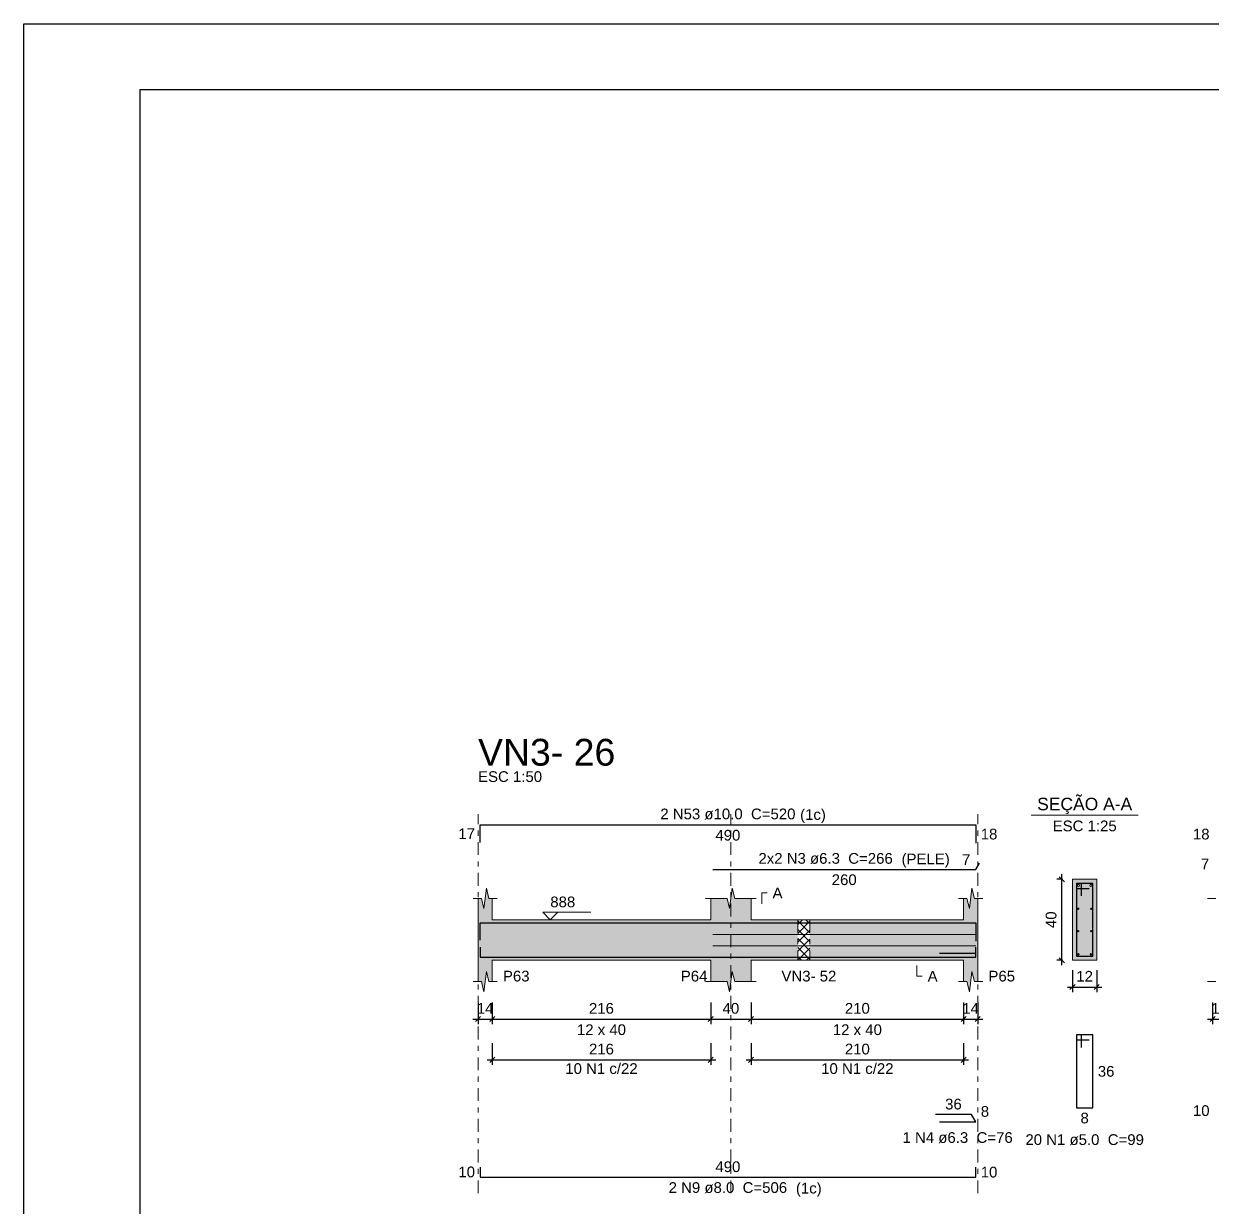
# Model space of a CAD drawing. Header units: millimetres. Extents: x -8 to 605, y -494 to 220.
# Drawn here: x 348.34 to 371.84, y -433.37 to -409.98 of the extents above; entities that cross this region are included whole.
import ezdxf

# ---------------------------------------------------------------- set-up
doc = ezdxf.new("R2010")
doc.units = ezdxf.units.MM
doc.header["$MEASUREMENT"] = 0
doc.linetypes.add('DASHDOT', pattern=[2.54, 1.27, -0.635, 0, -0.635])
doc.linetypes.add('NULL', pattern=[0])
for name, color, linetype, lineweight in [('Descrição da armadura', 7, 'Continuous', 0), ('DT-Arm complementar', 5, 'Continuous', 5), ('DT-Barras na forma', 7, 'Continuous', 30), ('DT-Barras no corte', 5, 'Continuous', 5), ('DT-Barras rebatidas', 7, 'Continuous', 30), ('DT-Cotas', 7, 'Continuous', 5), ('DT-Forma', 5, 'Continuous', 5), ('DT-Hachura forma vigas', 252, 'Continuous', 5), ('DT-Hachura intersecção vigas', 9, 'Continuous', 5), ('DT-Hachura seção vigas', 252, 'Continuous', 5), ('DT-Pontilhado', 9, 'DASHDOT', 5), ('DT-Textos', 7, 'Continuous', 5), ('DT-Título', 5, 'Continuous', 20), ('Textos armaduras', 7, 'Continuous', 0)]:
    doc.layers.add(name, color=color, linetype=linetype, lineweight=lineweight)
doc.styles.add('Arial', font='arial.ttf')
doc.dimstyles.new('UM_25.000000', dxfattribs={"dimtxt": 0.18, "dimasz": 0.1, "dimexe": 0.1, "dimexo": 0.2, "dimgap": 0, "dimtad": 1, "dimtih": 1, "dimtoh": 1, "dimdec": 1, "dimlfac": 25, "dimzin": 0, "dimdsep": 46, "dimtxsty": 'Standard', "dimcen": 0.09, "dimdle": 0.1, "dimadec": 1, "dimazin": 2, "dimtfac": 1, "dimtdec": 4, "dimtofl": 0, "dimtmove": 0, "dimatfit": 3, "dimfxl": 1, "dimtolj": 1, "dimarcsym": 0})
doc.dimstyles.new('UM_50.000000', dxfattribs={"dimtxt": 0.18, "dimasz": 0.1, "dimexe": 0.1, "dimexo": 0.2, "dimgap": 0, "dimtad": 1, "dimtih": 1, "dimtoh": 1, "dimdec": 1, "dimlfac": 50, "dimzin": 0, "dimdsep": 46, "dimtxsty": 'Standard', "dimcen": 0.09, "dimdle": 0.1, "dimadec": 1, "dimazin": 2, "dimtfac": 1, "dimtdec": 4, "dimtofl": 0, "dimtmove": 0, "dimatfit": 3, "dimfxl": 1, "dimtolj": 1, "dimarcsym": 0})

# ---------------------------------------------------------------- blocks, each defined once
blk = doc.blocks.new('_Oblique')
at = {"color": 0, "linetype": 'ByBlock', "lineweight": -2}
blk.add_line((-0.5, -0.5), (0.5, 0.5), dxfattribs=at)
blk = doc.blocks.new('*D4816')
at = {"layer": 'Defpoints', "color": 0, "transparency": 16777216}
for p in [(357.326, -429.126), (357.606, -429.126), (357.606, -429.655)]:
    blk.add_point(p, dxfattribs=at)
at = {"layer": 'DT-Cotas', "color": 0, "lineweight": -2, "transparency": 16777216}
for p, q in [((357.326, -429.326), (357.326, -429.755)), ((357.606, -429.326), (357.606, -429.755)), ((357.226, -429.655), (357.706, -429.655))]:
    blk.add_line(p, q, dxfattribs=at)
at = {"layer": 'DT-Cotas', "color": 0, "lineweight": -2, "transparency": 16777216, "xscale": 0.1, "yscale": 0.1, "zscale": 0.1, "rotation": 180}
blk.add_blockref('_Oblique', (357.326, -429.655), dxfattribs=at)
at = {"layer": 'DT-Cotas', "color": 0, "lineweight": -2, "transparency": 16777216, "xscale": 0.1, "yscale": 0.1, "zscale": 0.1}
blk.add_blockref('_Oblique', (357.606, -429.655), dxfattribs=at)
at = {"layer": 'DT-Cotas', "color": 7, "transparency": 16777216, "insert": (357.466, -429.443), "char_height": 0.2118, "attachment_point": 5, "rotation": 0.0057, "style": 'Arial'}
blk.add_mtext('\\A1;14', dxfattribs=at)
blk = doc.blocks.new('*D4817')
at = {"layer": 'Defpoints', "color": 0, "transparency": 16777216}
for p in [(357.606, -429.126), (361.926, -429.126), (361.926, -429.655)]:
    blk.add_point(p, dxfattribs=at)
at = {"layer": 'DT-Cotas', "color": 0, "lineweight": -2, "transparency": 16777216}
for p, q in [((357.606, -429.326), (357.606, -429.755)), ((361.926, -429.326), (361.926, -429.755)), ((357.506, -429.655), (362.026, -429.655))]:
    blk.add_line(p, q, dxfattribs=at)
at = {"layer": 'DT-Cotas', "color": 0, "lineweight": -2, "transparency": 16777216, "xscale": 0.1, "yscale": 0.1, "zscale": 0.1, "rotation": 180}
blk.add_blockref('_Oblique', (357.606, -429.655), dxfattribs=at)
at = {"layer": 'DT-Cotas', "color": 0, "lineweight": -2, "transparency": 16777216, "xscale": 0.1, "yscale": 0.1, "zscale": 0.1}
blk.add_blockref('_Oblique', (361.926, -429.655), dxfattribs=at)
at = {"layer": 'DT-Cotas', "color": 7, "transparency": 16777216, "insert": (359.766, -429.443), "char_height": 0.2118, "attachment_point": 5, "rotation": 0.0057, "style": 'Arial'}
blk.add_mtext('\\A1;216', dxfattribs=at)
blk = doc.blocks.new('*D4818')
at = {"layer": 'Defpoints', "color": 0, "transparency": 16777216}
for p in [(361.926, -429.126), (362.726, -429.126), (362.726, -429.655)]:
    blk.add_point(p, dxfattribs=at)
at = {"layer": 'DT-Cotas', "color": 0, "lineweight": -2, "transparency": 16777216}
for p, q in [((361.926, -429.326), (361.926, -429.755)), ((362.726, -429.326), (362.726, -429.755)), ((361.826, -429.655), (362.826, -429.655))]:
    blk.add_line(p, q, dxfattribs=at)
at = {"layer": 'DT-Cotas', "color": 0, "lineweight": -2, "transparency": 16777216, "xscale": 0.1, "yscale": 0.1, "zscale": 0.1, "rotation": 180}
blk.add_blockref('_Oblique', (361.926, -429.655), dxfattribs=at)
at = {"layer": 'DT-Cotas', "color": 0, "lineweight": -2, "transparency": 16777216, "xscale": 0.1, "yscale": 0.1, "zscale": 0.1}
blk.add_blockref('_Oblique', (362.726, -429.655), dxfattribs=at)
at = {"layer": 'DT-Cotas', "color": 7, "transparency": 16777216, "insert": (362.326, -429.443), "char_height": 0.2118, "attachment_point": 5, "rotation": 0.0057, "style": 'Arial'}
blk.add_mtext('\\A1;40', dxfattribs=at)
blk = doc.blocks.new('*D4819')
at = {"layer": 'Defpoints', "color": 0, "transparency": 16777216}
for p in [(362.726, -429.126), (366.926, -429.126), (366.926, -429.655)]:
    blk.add_point(p, dxfattribs=at)
at = {"layer": 'DT-Cotas', "color": 0, "lineweight": -2, "transparency": 16777216}
for p, q in [((362.726, -429.326), (362.726, -429.755)), ((366.926, -429.326), (366.926, -429.755)), ((362.626, -429.655), (367.026, -429.655))]:
    blk.add_line(p, q, dxfattribs=at)
at = {"layer": 'DT-Cotas', "color": 0, "lineweight": -2, "transparency": 16777216, "xscale": 0.1, "yscale": 0.1, "zscale": 0.1, "rotation": 180}
blk.add_blockref('_Oblique', (362.726, -429.655), dxfattribs=at)
at = {"layer": 'DT-Cotas', "color": 0, "lineweight": -2, "transparency": 16777216, "xscale": 0.1, "yscale": 0.1, "zscale": 0.1}
blk.add_blockref('_Oblique', (366.926, -429.655), dxfattribs=at)
at = {"layer": 'DT-Cotas', "color": 7, "transparency": 16777216, "insert": (364.826, -429.443), "char_height": 0.2118, "attachment_point": 5, "rotation": 0.0057, "style": 'Arial'}
blk.add_mtext('\\A1;210', dxfattribs=at)
blk = doc.blocks.new('*D4820')
at = {"layer": 'Defpoints', "color": 0, "transparency": 16777216}
for p in [(366.926, -429.126), (367.206, -429.126), (367.206, -429.655)]:
    blk.add_point(p, dxfattribs=at)
at = {"layer": 'DT-Cotas', "color": 0, "lineweight": -2, "transparency": 16777216}
for p, q in [((366.926, -429.326), (366.926, -429.755)), ((367.206, -429.326), (367.206, -429.755)), ((366.826, -429.655), (367.306, -429.655))]:
    blk.add_line(p, q, dxfattribs=at)
at = {"layer": 'DT-Cotas', "color": 0, "lineweight": -2, "transparency": 16777216, "xscale": 0.1, "yscale": 0.1, "zscale": 0.1, "rotation": 180}
blk.add_blockref('_Oblique', (366.926, -429.655), dxfattribs=at)
at = {"layer": 'DT-Cotas', "color": 0, "lineweight": -2, "transparency": 16777216, "xscale": 0.1, "yscale": 0.1, "zscale": 0.1}
blk.add_blockref('_Oblique', (367.206, -429.655), dxfattribs=at)
at = {"layer": 'DT-Cotas', "color": 7, "transparency": 16777216, "insert": (367.066, -429.443), "char_height": 0.2118, "attachment_point": 5, "rotation": 0.0057, "style": 'Arial'}
blk.add_mtext('\\A1;14', dxfattribs=at)
blk = doc.blocks.new('*D4821')
at = {"layer": 'Defpoints', "color": 0, "transparency": 16777216}
for p in [(368.87, -426.89), (369.081, -426.89), (369.081, -428.49)]:
    blk.add_point(p, dxfattribs=at)
at = {"layer": 'DT-Cotas', "color": 0, "lineweight": -2, "transparency": 16777216}
for p, q in [((368.881, -426.89), (368.77, -426.89)), ((368.87, -428.59), (368.87, -426.79)), ((368.881, -428.49), (368.77, -428.49))]:
    blk.add_line(p, q, dxfattribs=at)
at = {"layer": 'DT-Cotas', "color": 0, "lineweight": -2, "transparency": 16777216, "xscale": 0.1, "yscale": 0.1, "zscale": 0.1}
for p, rotation in [((368.87, -426.89), 90), ((368.87, -428.49), 270)]:
    blk.add_blockref('_Oblique', p, dxfattribs=dict(at, rotation=rotation))
at = {"layer": 'DT-Cotas', "color": 7, "transparency": 16777216, "insert": (368.658, -427.69), "char_height": 0.2118, "attachment_point": 5, "rotation": 90, "style": 'Arial'}
blk.add_mtext('\\A1;40', dxfattribs=at)
blk = doc.blocks.new('*D4822')
at = {"layer": 'Defpoints', "color": 0, "transparency": 16777216}
for p in [(369.081, -428.49), (369.561, -428.49), (369.561, -429.02)]:
    blk.add_point(p, dxfattribs=at)
at = {"layer": 'DT-Cotas', "color": 0, "lineweight": -2, "transparency": 16777216}
for p, q in [((369.081, -428.69), (369.081, -429.12)), ((369.561, -428.69), (369.561, -429.12)), ((368.981, -429.02), (369.661, -429.02))]:
    blk.add_line(p, q, dxfattribs=at)
at = {"layer": 'DT-Cotas', "color": 0, "lineweight": -2, "transparency": 16777216, "xscale": 0.1, "yscale": 0.1, "zscale": 0.1, "rotation": 180}
blk.add_blockref('_Oblique', (369.081, -429.02), dxfattribs=at)
at = {"layer": 'DT-Cotas', "color": 0, "lineweight": -2, "transparency": 16777216, "xscale": 0.1, "yscale": 0.1, "zscale": 0.1}
blk.add_blockref('_Oblique', (369.561, -429.02), dxfattribs=at)
at = {"layer": 'DT-Cotas', "color": 7, "transparency": 16777216, "insert": (369.321, -428.808), "char_height": 0.2118, "attachment_point": 5, "rotation": 0.0057, "style": 'Arial'}
blk.add_mtext('\\A1;12', dxfattribs=at)
blk = doc.blocks.new('*D4833')
at = {"layer": 'Defpoints', "color": 0, "transparency": 16777216}
for p in [(357.606, -429.931), (361.926, -429.931), (361.926, -430.46)]:
    blk.add_point(p, dxfattribs=at)
at = {"layer": 'DT-Cotas', "color": 0, "lineweight": -2, "transparency": 16777216}
for p, q in [((357.606, -430.131), (357.606, -430.56)), ((361.926, -430.131), (361.926, -430.56)), ((357.506, -430.46), (362.026, -430.46))]:
    blk.add_line(p, q, dxfattribs=at)
at = {"layer": 'DT-Cotas', "color": 0, "lineweight": -2, "transparency": 16777216, "xscale": 0.1, "yscale": 0.1, "zscale": 0.1, "rotation": 180}
blk.add_blockref('_Oblique', (357.606, -430.46), dxfattribs=at)
at = {"layer": 'DT-Cotas', "color": 0, "lineweight": -2, "transparency": 16777216, "xscale": 0.1, "yscale": 0.1, "zscale": 0.1}
blk.add_blockref('_Oblique', (361.926, -430.46), dxfattribs=at)
at = {"layer": 'DT-Cotas', "color": 7, "transparency": 16777216, "insert": (359.766, -430.248), "char_height": 0.2118, "attachment_point": 5, "rotation": 0.0057, "style": 'Arial'}
blk.add_mtext('\\A1;216', dxfattribs=at)
blk = doc.blocks.new('*D4834')
at = {"layer": 'Defpoints', "color": 0, "transparency": 16777216}
for p in [(362.726, -429.931), (366.926, -429.931), (366.926, -430.46)]:
    blk.add_point(p, dxfattribs=at)
at = {"layer": 'DT-Cotas', "color": 0, "lineweight": -2, "transparency": 16777216}
for p, q in [((362.726, -430.131), (362.726, -430.56)), ((366.926, -430.131), (366.926, -430.56)), ((362.626, -430.46), (367.026, -430.46))]:
    blk.add_line(p, q, dxfattribs=at)
at = {"layer": 'DT-Cotas', "color": 0, "lineweight": -2, "transparency": 16777216, "xscale": 0.1, "yscale": 0.1, "zscale": 0.1, "rotation": 180}
blk.add_blockref('_Oblique', (362.726, -430.46), dxfattribs=at)
at = {"layer": 'DT-Cotas', "color": 0, "lineweight": -2, "transparency": 16777216, "xscale": 0.1, "yscale": 0.1, "zscale": 0.1}
blk.add_blockref('_Oblique', (366.926, -430.46), dxfattribs=at)
at = {"layer": 'DT-Cotas', "color": 7, "transparency": 16777216, "insert": (364.826, -430.248), "char_height": 0.2118, "attachment_point": 5, "rotation": 0.0057, "style": 'Arial'}
blk.add_mtext('\\A1;210', dxfattribs=at)
blk = doc.blocks.new('*D4835')
at = {"layer": 'Defpoints', "color": 0, "transparency": 16777216}
for p in [(371.851, -429.126), (372.131, -429.126), (372.131, -429.655)]:
    blk.add_point(p, dxfattribs=at)
at = {"layer": 'DT-Cotas', "color": 0, "lineweight": -2, "transparency": 16777216}
for p, q in [((371.851, -429.326), (371.851, -429.755)), ((372.131, -429.326), (372.131, -429.755)), ((371.751, -429.655), (372.231, -429.655))]:
    blk.add_line(p, q, dxfattribs=at)
at = {"layer": 'DT-Cotas', "color": 0, "lineweight": -2, "transparency": 16777216, "xscale": 0.1, "yscale": 0.1, "zscale": 0.1, "rotation": 180}
blk.add_blockref('_Oblique', (371.851, -429.655), dxfattribs=at)
at = {"layer": 'DT-Cotas', "color": 0, "lineweight": -2, "transparency": 16777216, "xscale": 0.1, "yscale": 0.1, "zscale": 0.1}
blk.add_blockref('_Oblique', (372.131, -429.655), dxfattribs=at)
at = {"layer": 'DT-Cotas', "color": 7, "transparency": 16777216, "insert": (371.991, -429.443), "char_height": 0.2118, "attachment_point": 5, "rotation": 0.0057, "style": 'Arial'}
blk.add_mtext('\\A1;14', dxfattribs=at)

msp = doc.modelspace()

# ---------------------------------------------------------------- hatches: boundary and pattern name
at = {"layer": 'DT-Hachura forma vigas', "linetype": 'Continuous'}
for points in [[(362.7264, -428.4903), (363.6464, -428.4903), (363.6464, -427.6903), (362.7264, -427.6903), (362.7264, -427.2667), (362.4014, -427.2667), (362.3514, -427.0667), (362.3014, -427.4667), (362.2514, -427.2667), (361.9264, -427.2667), (361.9264, -427.6903), (357.6064, -427.6903), (357.6064, -427.2667), (357.5414, -427.2667), (357.4914, -427.0667), (357.4414, -427.4667), (357.3914, -427.2667), (357.3264, -427.2667), (357.3264, -427.6903), (357.3264, -428.4903), (357.3264, -428.9139), (357.3914, -428.9139), (357.4414, -429.1139), (357.4914, -428.7139), (357.5414, -428.9139), (357.6064, -428.9139), (357.6064, -428.4903), (361.9264, -428.4903), (361.9264, -428.9139), (362.2514, -428.9139), (362.3014, -429.1139), (362.3514, -428.7139), (362.4014, -428.9139), (362.7264, -428.9139), (362.7264, -428.4903)], [(367.2064, -428.9139), (367.2064, -428.4903), (367.2064, -427.6903), (367.2064, -427.2667), (367.1414, -427.2667), (367.0914, -427.0667), (367.0414, -427.4667), (366.9914, -427.2667), (366.9264, -427.2667), (366.9264, -427.6903), (363.8864, -427.6903), (363.8864, -428.4903), (366.9264, -428.4903), (366.9264, -428.9139), (366.9914, -428.9139), (367.0414, -429.1139), (367.0914, -428.7139), (367.1414, -428.9139), (367.2064, -428.9139)]]:
    msp.add_hatch(color=252, dxfattribs=at).paths.add_polyline_path(points)
at = {"layer": 'DT-Hachura intersecção vigas', "linetype": 'Continuous'}
h = msp.add_hatch(dxfattribs=at)
h.set_pattern_fill('ANSI37', color=9, style=0)
h.set_pattern_definition([(45, (353.43051, -485.02144), (-0.08838835, 0.08838835), []), (135, (353.43051, -485.02144), (-0.08838835, -0.08838835), [])])
h.paths.add_polyline_path([(363.6464, -428.4903), (363.8864, -428.4903), (363.8864, -427.6903), (363.6464, -427.6903), (363.6464, -428.4903)])
at = {"layer": 'DT-Hachura seção vigas', "linetype": 'Continuous'}
msp.add_hatch(color=252, dxfattribs=at).paths.add_polyline_path([(369.0815, -428.4903), (369.0815, -428.4903), (369.5615, -428.4903), (369.5615, -426.8903), (369.0815, -426.8903), (369.0815, -428.4903)])

# ---------------------------------------------------------------- linework, layer by layer
at = {"color": 7}
for p, q in [((348.3434, -409.9755), (467.2434, -409.9755)), ((348.3434, -494.0755), (348.3434, -409.9755)), ((350.6434, -411.2755), (464.9434, -411.2755)), ((350.6434, -492.7755), (350.6434, -411.2755))]:
    msp.add_line(p, q, dxfattribs=at)
at = {"layer": 'DT-Arm complementar'}
for p, q in [((361.9663, -427.9816), (367.1664, -427.9816)), ((361.9663, -428.203), (367.1664, -428.203))]:
    msp.add_line(p, q, dxfattribs=at)
at = {"layer": 'DT-Barras na forma'}
for p, q in [((369.2615, -426.9703), (369.1615, -426.9703)), ((369.1615, -426.9703), (369.1615, -428.4103)), ((369.4815, -426.9703), (369.1615, -426.9703)), ((369.1615, -426.9703), (369.1615, -427.0703)), ((369.2615, -427.2203), (369.2615, -426.9703)), ((369.4815, -428.4103), (369.4815, -426.9703)), ((369.1615, -427.0703), (369.4115, -427.0703)), ((367.1664, -428.3597), (366.4517, -428.3597)), ((369.1615, -428.4103), (369.4815, -428.4103))]:
    msp.add_line(p, q, dxfattribs=at)
for points in [[(357.3664, -428.0956), (357.3664, -427.7503), (367.1664, -427.7503), (367.1664, -428.1123)], [(357.3664, -428.2323), (357.3664, -428.4323), (367.1664, -428.4323), (367.1664, -428.2323)]]:
    msp.add_lwpolyline(points, dxfattribs=at)
at = {"layer": 'DT-Barras no corte'}
for centre, radius in [((369.2015, -427.0103), 0.02), ((369.4415, -427.0103), 0.02), ((369.1941, -427.473), 0.0126), ((369.4489, -427.473), 0.0126), ((369.1941, -427.9156), 0.0126), ((369.4489, -427.9156), 0.0126), ((369.1975, -428.3743), 0.016), ((369.4455, -428.3743), 0.016)]:
    msp.add_circle(centre, radius, dxfattribs=at)
at = {"layer": 'DT-Barras rebatidas'}
for points in [[(357.3664, -426.1612), (357.3664, -425.8158), (367.1664, -425.8158), (367.1664, -426.1779)], [(361.9663, -426.6948), (367.1664, -426.6948), (367.2388, -426.5693)], [(369.2615, -430.217), (369.2615, -429.967), (369.1615, -429.967), (369.1615, -431.407), (369.4815, -431.407), (369.4815, -429.967), (369.1615, -429.967), (369.1615, -430.067), (369.4115, -430.067)], [(366.4517, -431.6842), (367.1664, -431.6842), (367.0838, -431.5412), (366.3691, -431.5412)], [(357.3664, -432.5793), (357.3664, -432.7793), (367.1664, -432.7793), (367.1664, -432.5793)]]:
    msp.add_lwpolyline(points, dxfattribs=at)
at = {"layer": 'DT-Forma'}
for p, q in [((369.5615, -426.8903), (369.0815, -426.8903)), ((369.0815, -426.8903), (369.0815, -428.4903)), ((369.5615, -428.4903), (369.5615, -426.8903)), ((357.4414, -427.4667), (357.4914, -427.0667)), ((357.4914, -427.0667), (357.5414, -427.2667)), ((362.3013, -427.4667), (362.3513, -427.0667)), ((362.3513, -427.0667), (362.4013, -427.2667)), ((367.0414, -427.4667), (367.0914, -427.0667)), ((367.0914, -427.0667), (367.1414, -427.2667)), ((357.2264, -427.2667), (357.3914, -427.2667)), ((357.3264, -427.6903), (357.3264, -427.2667)), ((357.3914, -427.2667), (357.4414, -427.4667)), ((357.5414, -427.2667), (357.7064, -427.2667)), ((357.6064, -427.2667), (357.6064, -427.6903)), ((361.8263, -427.2667), (362.2513, -427.2667)), ((361.9263, -427.6903), (361.9263, -427.2667)), ((362.2513, -427.2667), (362.3013, -427.4667)), ((362.4013, -427.2667), (362.8263, -427.2667)), ((362.7263, -427.2667), (362.7263, -427.6903)), ((366.8264, -427.2667), (366.9914, -427.2667)), ((366.9264, -427.6903), (366.9264, -427.2667)), ((366.9914, -427.2667), (367.0414, -427.4667)), ((367.1414, -427.2667), (367.3064, -427.2667)), ((367.2064, -427.2667), (367.2064, -427.6903)), ((371.751, -427.2667), (371.916, -427.2667)), ((357.6064, -427.6903), (361.9263, -427.6903)), ((362.7264, -427.6903), (363.6464, -427.6903)), ((363.6464, -427.6903), (363.8864, -427.6903)), ((363.8864, -427.6903), (366.9264, -427.6903)), ((357.3264, -428.4903), (357.3264, -428.9139)), ((357.6064, -428.9139), (357.6064, -428.4903)), ((357.6064, -428.4903), (361.9263, -428.4903)), ((361.9263, -428.4903), (361.9263, -428.9139)), ((362.7264, -428.9139), (362.7264, -428.4903)), ((362.7264, -428.4903), (363.6464, -428.4903)), ((363.6464, -428.4903), (363.8864, -428.4903)), ((363.8864, -428.4903), (366.9264, -428.4903)), ((366.9264, -428.4903), (366.9264, -428.9139)), ((367.2064, -428.9139), (367.2064, -428.4903)), ((369.0815, -428.4903), (369.5615, -428.4903)), ((357.4414, -429.1139), (357.4914, -428.7139)), ((357.4914, -428.7139), (357.5414, -428.9139)), ((362.3014, -429.1139), (362.3514, -428.7139)), ((362.3514, -428.7139), (362.4014, -428.9139)), ((367.0414, -429.1139), (367.0914, -428.7139)), ((367.0914, -428.7139), (367.1414, -428.9139)), ((357.2264, -428.9139), (357.3914, -428.9139)), ((357.3914, -428.9139), (357.4414, -429.1139)), ((357.5414, -428.9139), (357.7064, -428.9139)), ((361.8263, -428.9139), (362.2514, -428.9139)), ((362.2514, -428.9139), (362.3014, -429.1139)), ((362.4014, -428.9139), (362.8264, -428.9139)), ((366.8264, -428.9139), (366.9914, -428.9139)), ((366.9914, -428.9139), (367.0414, -429.1139)), ((367.1414, -428.9139), (367.3064, -428.9139)), ((371.751, -428.9139), (371.916, -428.9139))]:
    msp.add_line(p, q, dxfattribs=at)
at = {"layer": 'DT-Forma', "linetype": 'Continuous'}
for p, q in [((357.3264, -428.4903), (357.3264, -427.6903)), ((367.2064, -427.6903), (367.2064, -428.4903))]:
    msp.add_line(p, q, dxfattribs=at)
at = {"layer": 'DT-Pontilhado', "ltscale": 0.2}
for p, q in [((357.3264, -433.097), (357.3264, -425.604)), ((362.3264, -433.097), (362.3264, -425.604)), ((367.2064, -433.097), (367.2064, -425.604)), ((363.6464, -427.6903), (363.6464, -428.4903)), ((363.8864, -427.6903), (363.8864, -428.4903))]:
    msp.add_line(p, q, dxfattribs=at)
at = {"layer": 'DT-Textos'}
msp.add_line((368.2625, -425.6254), (370.3805, -425.6254), dxfattribs=at)
for points in [[(362.9382, -427.3726), (362.9382, -427.1608), (363.0441, -427.1608)], [(358.9024, -427.542), (358.7541, -427.6903), (358.6058, -427.542), (359.5589, -427.542)], [(366.0044, -428.5962), (366.0044, -428.808), (366.1103, -428.808)]]:
    msp.add_lwpolyline(points, dxfattribs=at)

# ---------------------------------------------------------------- texts
at = {"layer": 'Descrição da armadura', "linetype": 'NULL', "char_height": 0.2118, "attachment_point": 8, "line_spacing_factor": 0.9, "style": 'Arial'}
for s, insert, width in [('2 N53 ø10.0  C=520', (362.2665, -425.7096), 5.344721), ('2x2 N3 ø6.3  C=266', (364.1985, -426.5886), 5.311789), ('10 N1 c/22', (359.7664, -430.7417), 2.86156), ('10 N1 c/22', (364.8264, -430.7417), 2.86156), ('1 N4 ø6.3  C=76', (366.8095, -432.1076), 4.35772), ('20 N1 ø5.0  C=99', (369.3215, -432.1486), 4.686721), ('2 N9 ø8.0  C=506', (362.2665, -433.0966), 4.686721)]:
    msp.add_mtext(s, dxfattribs=dict(at, insert=insert, width=width))
at = {"layer": 'DT-Textos', "linetype": 'NULL', "line_spacing_factor": 0.798, "style": 'Arial'}
for s, insert, char_height, width, attachment_point in [('ESC 1:50', (357.3265, -424.9686), 0.2118, 2.532883, 7), ('SEÇÃO A-A', (369.3215, -425.6014), 0.2471, 3.760741, 8), ('(1c)', (363.6945, -425.7794), 0.2118, 1.018965, 7), ('ESC 1:25', (369.3215, -425.9436), 0.2118, 2.532883, 8), ('(PELE)', (365.7005, -426.6584), 0.2118, 1.907491, 7), ('888', (358.7545, -427.4466), 0.2118, 0.987001, 7), ('A', (363.1495, -427.2666), 0.2118, 0.394865, 7), ('P63', (357.8185, -428.9136), 0.2118, 1.052866, 7), ('P64', (361.3356, -428.9136), 0.2118, 1.052866, 7), ('VN3- 52', (363.3257, -428.9136), 0.2118, 2.170627, 7), ('A', (366.2165, -428.9136), 0.2118, 0.394865, 7), ('P65', (367.4185, -428.9136), 0.2118, 1.052866, 7), ('12 x 40', (359.7665, -429.9726), 0.2118, 1.940747, 8), ('12 x 40', (364.8265, -429.9726), 0.2118, 1.940747, 8), ('(1c)', (363.6115, -433.1664), 0.2118, 1.018965, 7)]:
    msp.add_mtext(s, dxfattribs=dict(at, insert=insert, char_height=char_height, width=width, attachment_point=attachment_point))
at = {"layer": 'DT-Título', "linetype": 'NULL', "insert": (357.3265, -424.6507), "char_height": 0.5295, "width": 5.426568, "attachment_point": 7, "line_spacing_factor": 0.798, "style": 'Arial'}
msp.add_mtext('VN3- 26', dxfattribs=at)
at = {"layer": 'Textos armaduras', "linetype": 'NULL', "char_height": 0.2118, "line_spacing_factor": 0.9, "style": 'Arial'}
for s, insert, width, attachment_point in [('17', (357.2664, -426.0944), 1.058001, 9), ('490', (362.2664, -425.9131), 1.387001, 2), ('18', (367.2664, -425.891), 1.058001, 1), ('18', (371.791, -426.1057), 1.058001, 9), ('7', (367.0602, -426.6083), 0.729, 9), ('7', (371.7848, -426.693), 0.729, 9), ('260', (364.5664, -426.7921), 1.387001, 2), ('36', (369.5815, -430.5811), 1.058001, 1), ('36', (366.7264, -431.4439), 1.058001, 8), ('8', (367.2675, -431.5889), 0.729, 7), ('10', (371.791, -431.5728), 1.058001, 9), ('8', (369.3215, -431.5043), 0.729, 2), ('10', (357.2664, -432.7852), 1.058001, 9), ('490', (362.2664, -432.682), 1.387001, 8), ('10', (367.2664, -432.5734), 1.058001, 1)]:
    msp.add_mtext(s, dxfattribs=dict(at, insert=insert, width=width, attachment_point=attachment_point))

# ---------------------------------------------------------------- dimensions: what is measured, and where the dimension line sits
at = {"layer": 'DT-Cotas'}
dim = msp.add_linear_dim(base=(368.8697, -426.8903), p1=(369.0815, -428.4903), p2=(369.0815, -426.8903), angle=90, dimstyle='UM_25.000000', override={"dimtxt": 0.2118, "dimasz": 0.1, "dimexe": 0.1, "dimexo": 0.2, "dimtad": 1, "dimtih": 0, "dimtoh": 0, "dimdec": 1, "dimlfac": 25, "dimzin": 8, "dimtxsty": 'Arial', "dimblk": 'Oblique', "dimblk1": 'Oblique', "dimblk2": 'Oblique', "dimsah": 1, "dimdle": 0.1, "dimse1": 0, "dimse2": 0, "dimclrt": 7, "dimadec": 1, "dimazin": 3, "dimtmove": 2, "dimldrblk": 'Oblique'}, dxfattribs=at)
dim.commit()
dim.dimension.update_dxf_attribs({"geometry": '*D4821', "text_midpoint": (368.6579, -427.6903), "dimtype": 160, "text_rotation": 90})
for base, p1, p2, dimstyle, override, picture, middle in [((369.5615, -429.0198), (369.0815, -428.4903), (369.5615, -428.4903), 'UM_25.000000', {"dimtxt": 0.2118, "dimasz": 0.1, "dimexe": 0.1, "dimexo": 0.2, "dimtad": 1, "dimtih": 0, "dimtoh": 0, "dimdec": 1, "dimlfac": 25, "dimzin": 8, "dimtxsty": 'Arial', "dimblk": 'Oblique', "dimblk1": 'Oblique', "dimblk2": 'Oblique', "dimsah": 1, "dimdle": 0.1, "dimse1": 0, "dimse2": 0, "dimclrt": 7, "dimadec": 1, "dimazin": 3, "dimtmove": 2, "dimldrblk": 'Oblique'}, '*D4822', (369.3215, -428.808)), ((357.6064, -429.6552), (357.3264, -429.1257), (357.6064, -429.1257), 'UM_50.000000', {"dimtxt": 0.2118, "dimasz": 0.1, "dimexe": 0.1, "dimexo": 0.2, "dimtad": 1, "dimtih": 0, "dimtoh": 0, "dimdec": 1, "dimlfac": 50, "dimzin": 8, "dimtxsty": 'Arial', "dimblk": 'Oblique', "dimblk1": 'Oblique', "dimblk2": 'Oblique', "dimsah": 1, "dimdle": 0.1, "dimse1": 0, "dimse2": 0, "dimclrt": 7, "dimadec": 1, "dimazin": 3, "dimtmove": 2, "dimldrblk": 'Oblique'}, '*D4816', (357.4664, -429.4434)), ((361.9263, -429.6552), (357.6064, -429.1257), (361.9263, -429.1257), 'UM_50.000000', {"dimtxt": 0.2118, "dimasz": 0.1, "dimexe": 0.1, "dimexo": 0.2, "dimtad": 1, "dimtih": 0, "dimtoh": 0, "dimdec": 1, "dimlfac": 50, "dimzin": 8, "dimtxsty": 'Arial', "dimblk": 'Oblique', "dimblk1": 'Oblique', "dimblk2": 'Oblique', "dimsah": 1, "dimdle": 0.1, "dimse1": 0, "dimse2": 0, "dimclrt": 7, "dimadec": 1, "dimazin": 3, "dimtmove": 2, "dimldrblk": 'Oblique'}, '*D4817', (359.7664, -429.4434)), ((362.7264, -429.6552), (361.9263, -429.1257), (362.7264, -429.1257), 'UM_50.000000', {"dimtxt": 0.2118, "dimasz": 0.1, "dimexe": 0.1, "dimexo": 0.2, "dimtad": 1, "dimtih": 0, "dimtoh": 0, "dimdec": 1, "dimlfac": 50, "dimzin": 8, "dimtxsty": 'Arial', "dimblk": 'Oblique', "dimblk1": 'Oblique', "dimblk2": 'Oblique', "dimsah": 1, "dimdle": 0.1, "dimse1": 0, "dimse2": 0, "dimclrt": 7, "dimadec": 1, "dimazin": 3, "dimtmove": 2, "dimldrblk": 'Oblique'}, '*D4818', (362.3264, -429.4434)), ((366.9264, -429.6552), (362.7264, -429.1257), (366.9264, -429.1257), 'UM_50.000000', {"dimtxt": 0.2118, "dimasz": 0.1, "dimexe": 0.1, "dimexo": 0.2, "dimtad": 1, "dimtih": 0, "dimtoh": 0, "dimdec": 1, "dimlfac": 50, "dimzin": 8, "dimtxsty": 'Arial', "dimblk": 'Oblique', "dimblk1": 'Oblique', "dimblk2": 'Oblique', "dimsah": 1, "dimdle": 0.1, "dimse1": 0, "dimse2": 0, "dimclrt": 7, "dimadec": 1, "dimazin": 3, "dimtmove": 2, "dimldrblk": 'Oblique'}, '*D4819', (364.8264, -429.4434)), ((367.2064, -429.6552), (366.9264, -429.1257), (367.2064, -429.1257), 'UM_50.000000', {"dimtxt": 0.2118, "dimasz": 0.1, "dimexe": 0.1, "dimexo": 0.2, "dimtad": 1, "dimtih": 0, "dimtoh": 0, "dimdec": 1, "dimlfac": 50, "dimzin": 8, "dimtxsty": 'Arial', "dimblk": 'Oblique', "dimblk1": 'Oblique', "dimblk2": 'Oblique', "dimsah": 1, "dimdle": 0.1, "dimse1": 0, "dimse2": 0, "dimclrt": 7, "dimadec": 1, "dimazin": 3, "dimtmove": 2, "dimldrblk": 'Oblique'}, '*D4820', (367.0664, -429.4434)), ((372.131, -429.6552), (371.851, -429.1257), (372.131, -429.1257), 'UM_50.000000', {"dimtxt": 0.2118, "dimasz": 0.1, "dimexe": 0.1, "dimexo": 0.2, "dimtad": 1, "dimtih": 0, "dimtoh": 0, "dimdec": 1, "dimlfac": 50, "dimzin": 8, "dimtxsty": 'Arial', "dimblk": 'Oblique', "dimblk1": 'Oblique', "dimblk2": 'Oblique', "dimsah": 1, "dimdle": 0.1, "dimse1": 0, "dimse2": 0, "dimclrt": 7, "dimadec": 1, "dimazin": 3, "dimtmove": 2, "dimldrblk": 'Oblique'}, '*D4835', (371.991, -429.4434)), ((361.9263, -430.46), (357.6064, -429.9305), (361.9263, -429.9305), 'UM_50.000000', {"dimtxt": 0.2118, "dimasz": 0.1, "dimexe": 0.1, "dimexo": 0.2, "dimtad": 1, "dimtih": 0, "dimtoh": 0, "dimdec": 1, "dimlfac": 50, "dimzin": 8, "dimtxsty": 'Arial', "dimblk": 'Oblique', "dimblk1": 'Oblique', "dimblk2": 'Oblique', "dimsah": 1, "dimdle": 0.1, "dimse1": 0, "dimse2": 0, "dimclrt": 7, "dimadec": 1, "dimazin": 3, "dimtmove": 2, "dimldrblk": 'Oblique'}, '*D4833', (359.7664, -430.2482)), ((366.9264, -430.46), (362.7264, -429.9305), (366.9264, -429.9305), 'UM_50.000000', {"dimtxt": 0.2118, "dimasz": 0.1, "dimexe": 0.1, "dimexo": 0.2, "dimtad": 1, "dimtih": 0, "dimtoh": 0, "dimdec": 1, "dimlfac": 50, "dimzin": 8, "dimtxsty": 'Arial', "dimblk": 'Oblique', "dimblk1": 'Oblique', "dimblk2": 'Oblique', "dimsah": 1, "dimdle": 0.1, "dimse1": 0, "dimse2": 0, "dimclrt": 7, "dimadec": 1, "dimazin": 3, "dimtmove": 2, "dimldrblk": 'Oblique'}, '*D4834', (364.8264, -430.2482))]:
    dim = msp.add_linear_dim(base=base, p1=p1, p2=p2, dimstyle=dimstyle, override=override, dxfattribs=at)
    dim.commit()
    dim.dimension.update_dxf_attribs({"geometry": picture, "text_midpoint": middle, "dimtype": 160, "text_rotation": 0.00573})

doc.saveas('drawing.dxf')
